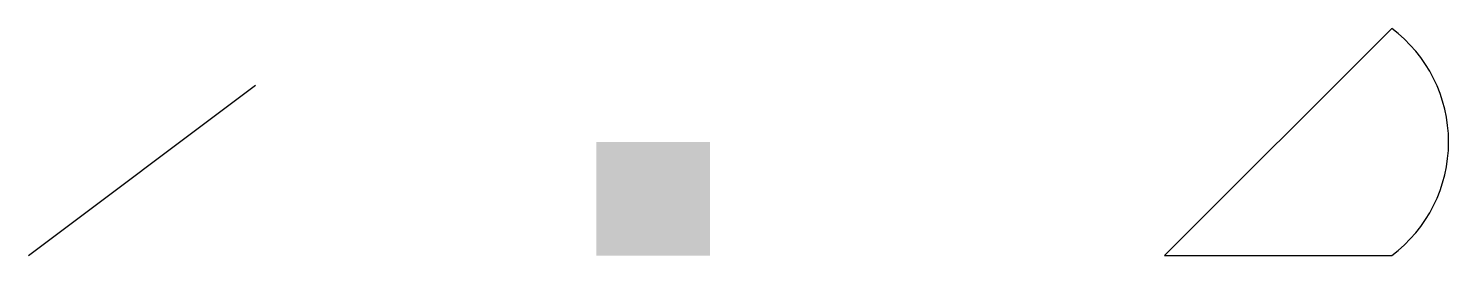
# Model space of a CAD drawing. Header units: metres. Extents: x 0 to 25, y 0 to 4.
import ezdxf

# ---------------------------------------------------------------- set-up
doc = ezdxf.new("R2010")
doc.units = ezdxf.units.M

msp = doc.modelspace()

# ---------------------------------------------------------------- linework, layer by layer
msp.add_solid([(10, 0, 2.5), (12, 0, 2.5), (10, 2, 2.5), (12, 2, 2.5)])
at = {"layer": 'CAPA'}
msp.add_lwpolyline([(20, 0), (24, 0, 0.5), (24, 4)], format="xyb", close=True, dxfattribs=at)
at = {"layer": 'MUROS'}
msp.add_line((0, 0), (4, 3), dxfattribs=at)

doc.saveas('drawing.dxf')
